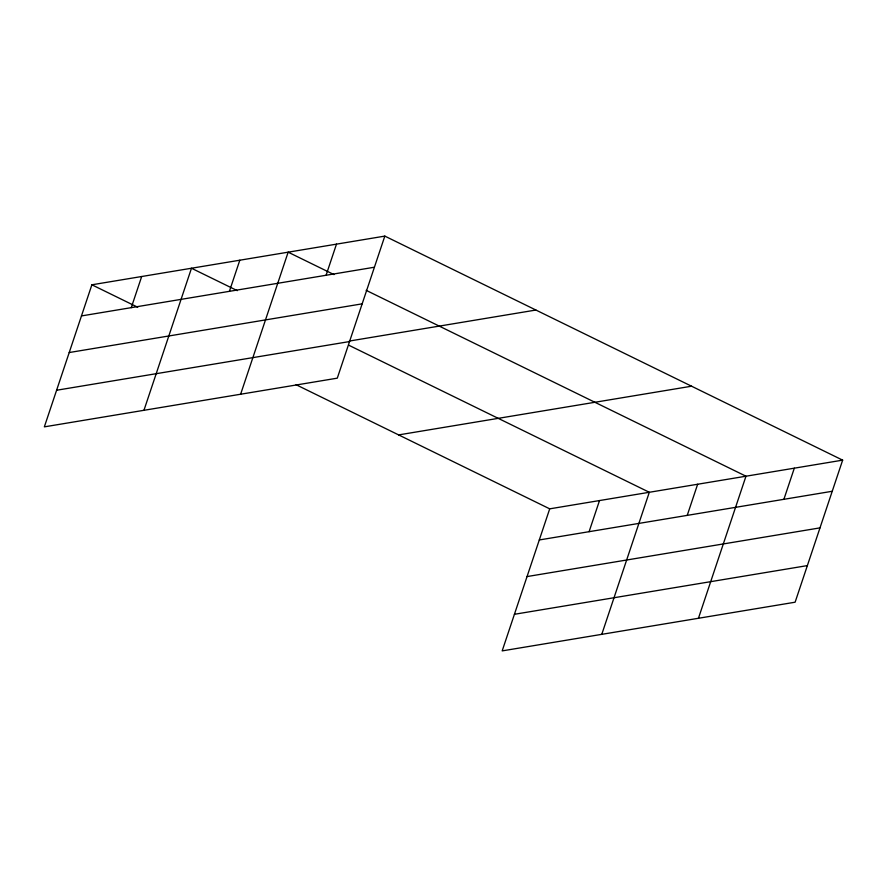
<?xml version="1.0" encoding="UTF-8"?>
<svg xmlns="http://www.w3.org/2000/svg" width="887" height="887" viewBox="0 0 887 887"><rect width="100%" height="100%" fill="white"/><g stroke="black" fill="none" stroke-linecap="round" stroke-linejoin="round"><path stroke-width="1.33" d="M384.825 236.108L91.882 284.794L44.35 426.858L337.293 378.161L384.825 236.108L842.65 460.142L795.118 602.206L502.175 650.892L549.707 508.839L842.65 460.142M131.265 307.645L141.687 276.522M143.949 410.304L191.481 268.24L237.306 290.659M229.4 291.335L239.812 260.213M240.621 394.238L288.153 252.174L333.978 274.593M326.072 275.269L336.483 244.136M589.09 531.69L599.512 500.556M601.774 634.338L649.306 492.285L348.746 345.198M687.225 515.38L697.648 484.247M698.446 618.272L745.978 476.208L366.176 290.348M783.897 499.303L794.32 468.181M81.471 315.927L374.403 267.231M69.219 352.538L362.162 303.842M349.278 341.063L535.903 310.04M56.602 390.247L349.533 341.562M398.629 434.907L691.572 386.211M539.296 539.961L832.239 491.276M527.044 576.572L819.987 527.876M514.427 614.292L807.37 565.596M91.882 284.794L137.707 307.224M296.092 384.725L549.707 508.839"/></g></svg>
